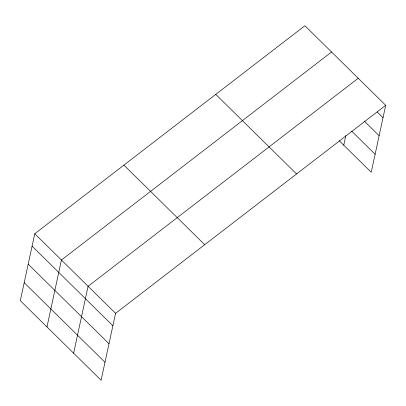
<?xml version="1.0" encoding="UTF-8"?>
<svg xmlns="http://www.w3.org/2000/svg" width="406" height="406" viewBox="0 0 406 406"><rect width="100%" height="100%" fill="white"/><g stroke="black" fill="none" stroke-linecap="round" stroke-linejoin="round"><path stroke-width="0.61" d="M34.769 233.754L20.3 300.679L101.099 380.265L115.568 313.341L385.7 105.321L304.901 25.735L34.769 233.754L115.568 313.341M46.964 326.942L61.433 260.018L331.565 51.998M73.628 353.205L88.097 286.281L358.229 78.262M343.76 145.186L345.836 135.589M385.7 105.321L371.231 172.245L339.238 140.735M377.164 111.949L383.02 117.72M364.268 121.074L379.128 135.711M351.703 131.184L375.124 154.25M215.759 94.38L296.558 173.971M123.911 165.11L204.71 244.696M32.089 246.148L112.888 325.734M28.197 264.144L108.996 343.73M24.193 282.683L104.987 362.269"/></g></svg>
